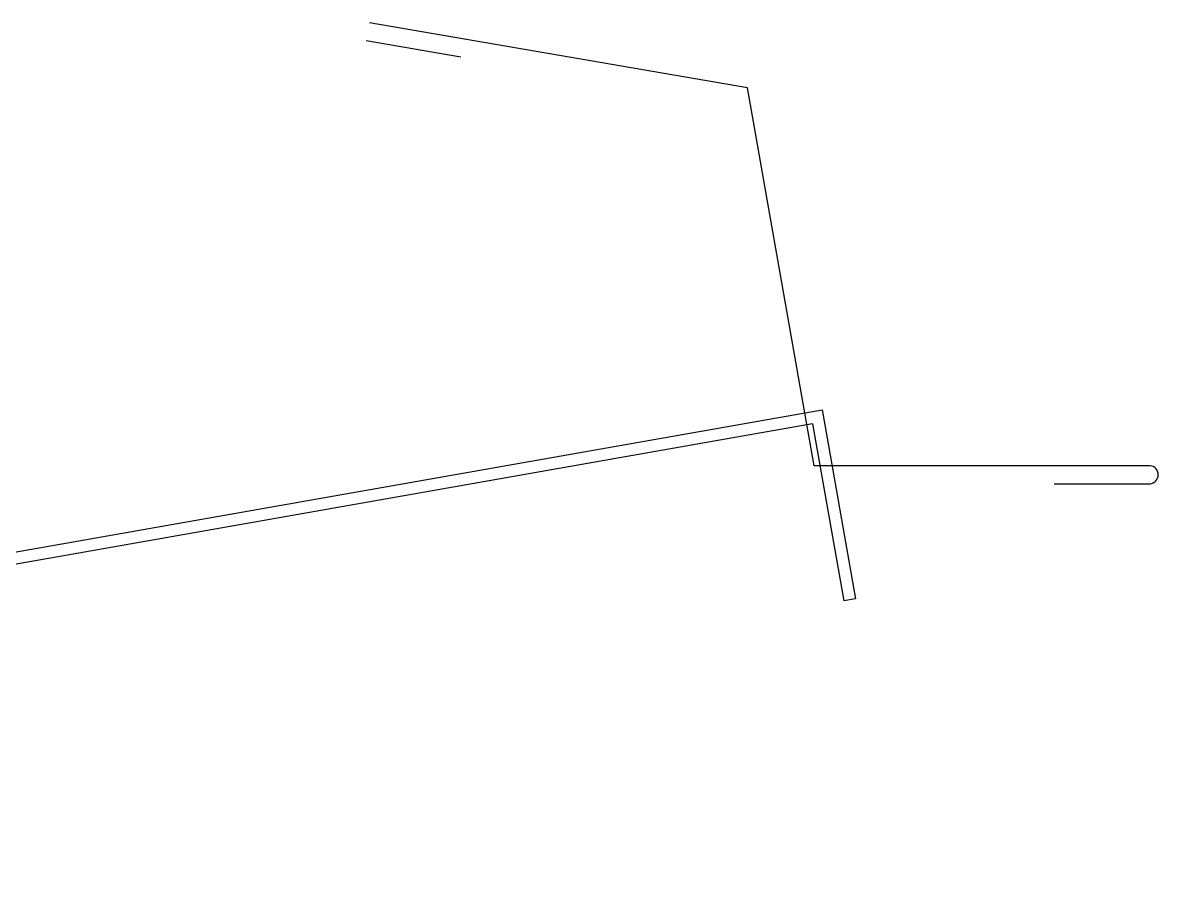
# Model space of a CAD drawing. Header units: inches. Extents: x -33163 to 19162, y -8858 to 30669.
# Drawn here: x -27992.32 to -27986.4, y -470.02 to -465.5 of the extents above; entities that cross this region are included whole.
import ezdxf

# ---------------------------------------------------------------- set-up
doc = ezdxf.new("R2010")
doc.units = ezdxf.units.IN
doc.layers.add('STLA', color=12, linetype='Continuous')
doc.layers.add('TRIM', color=4, linetype='Continuous')

msp = doc.modelspace()

# ---------------------------------------------------------------- linework, layer by layer
at = {"layer": 'STLA'}
for p, q in [((-28001.94214, -469.95228), (-27988.15483, -467.52121)), ((-27988.15483, -467.52121), (-27987.98118, -468.50602)), ((-27988.20553, -467.59361), (-28001.94214, -470.01575)), ((-27988.20553, -467.59361), (-27988.04273, -468.51687)), ((-27987.98118, -468.50602), (-27988.04273, -468.51687))]:
    msp.add_line(p, q, dxfattribs=at)
at = {"layer": 'TRIM'}
for p, q in [((-27988.54389, -465.84318), (-27990.51477, -465.50316)), ((-27990.53071, -465.59554), (-27990.03799, -465.68055)), ((-27988.19659, -467.81279), (-27988.54389, -465.84318)), ((-27986.44659, -467.81279), (-27988.19659, -467.81279)), ((-27986.94659, -467.90654), (-27986.44659, -467.90654))]:
    msp.add_line(p, q, dxfattribs=at)
msp.add_arc((-27986.45048, -467.85967), 0.04704, 274.742266, 85.257734, dxfattribs=at)

doc.saveas('drawing.dxf')
